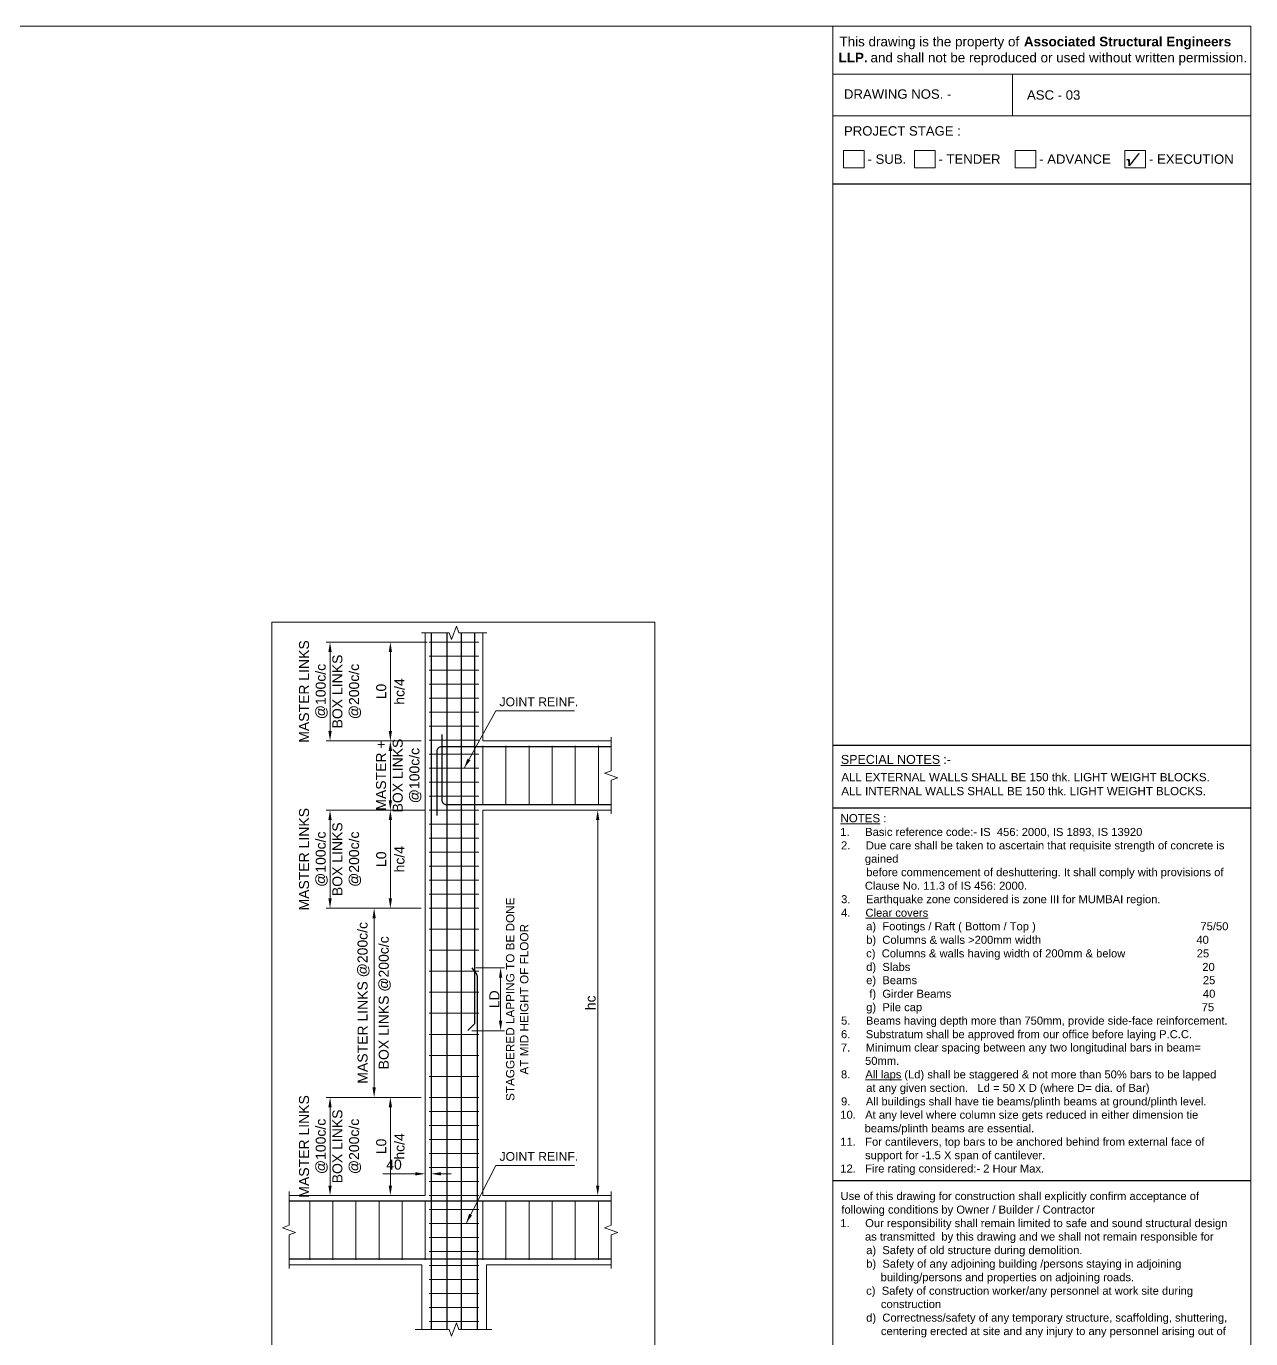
# Model space of a CAD drawing. Header units: metres. Extents: x 21100 to 202285, y -1545145 to -1477211.
# Drawn here: x 171686 to 202285, y -1518549 to -1485745 of the extents above; entities that cross this region are included whole.
import ezdxf

# ---------------------------------------------------------------- set-up
doc = ezdxf.new("R2010")
doc.units = ezdxf.units.M
doc.header["$LTSCALE"] = 15
doc.header["$MEASUREMENT"] = 0
doc.header["$PDMODE"] = 34
doc.header["$PDSIZE"] = -10
doc.linetypes.add('HIDDEN', pattern=[0.375, 0.25, -0.125])
for name, color, linetype, lineweight in [('ARCH._ASC', 8, 'HIDDEN', 0), ('BEAM SECTION_ASC', 10, 'Continuous', 9), ('COLUMN SECTION_ASC', 132, 'Continuous', 9), ('DIMENSION_ASC', 251, 'Continuous', 9), ('HATCH_ASC', 253, 'Continuous', 5), ('LEADER_ASC', 152, 'Continuous', 15), ('STEEL MAIN_ASC', 4, 'Continuous', 30), ('STIRRUPS_ASC', 22, 'Continuous', 5), ('TEXT NAMEPLATE_ASC', 7, 'Continuous', 20), ('TEXT_ASC', 7, 'Continuous', 25), ('VIEWPORT_ASC', 6, 'Continuous', 15)]:
    doc.layers.add(name, color=color, linetype=linetype, lineweight=lineweight)
doc.layers.add('BORDER_ASC', color=4, linetype='Continuous')
doc.styles.add('ASC_DIMENSION', font='swiss.ttf', dxfattribs={"height": 250})
doc.styles.add('MtXpl_Swis721_BT', font='swissb.ttf')
doc.styles.add('MtXpl_Symbol', font='')
doc.styles.add('STANDERD ASC', font='swiss.ttf', dxfattribs={"height": 250})
doc.styles.get('MtXpl_Symbol').set_extended_font_data('Symbol', bold=True)
doc.dimstyles.new('ASC_100mm', dxfattribs={"dimtxt": 250, "dimasz": 250, "dimexe": 50, "dimexo": 50, "dimgap": 100, "dimtad": 1, "dimdec": 0, "dimzin": 0, "dimdsep": 46, "dimtxsty": 'ASC_DIMENSION', "dimcen": 0, "dimclrd": 256, "dimclre": 256, "dimclrt": 7, "dimadec": 0, "dimazin": 0, "dimtfac": 1, "dimtdec": 0, "dimtofl": 0, "dimtmove": 0, "dimatfit": 2, "dimfxl": 1, "dimtolj": 1, "dimtzin": 0, "dimlwd": -1, "dimlwe": -1, "dimarcsym": 1})

# ---------------------------------------------------------------- blocks, each defined once
blk = doc.blocks.new('*D283')
at = {"layer": 'Defpoints', "color": 0, "transparency": 16777216}
for p in [(181656, -1514426), (181656, -1514571), (181801, -1514571)]:
    blk.add_point(p, dxfattribs=at)
at = {"layer": 'DIMENSION_ASC', "transparency": 16777216}
for p, q in [((181406, -1514426), (180595, -1514426)), ((181656, -1514471), (181656, -1514326)), ((181801, -1514471), (181801, -1514326)), ((182051, -1514426), (182301, -1514426))]:
    blk.add_line(p, q, dxfattribs=at)
for points in [[(181406, -1514385), (181406, -1514468), (181656, -1514426)], [(182051, -1514385), (182051, -1514468), (181801, -1514426)]]:
    blk.add_solid(points, dxfattribs=at)
at = {"layer": 'DIMENSION_ASC', "color": 7, "transparency": 16777216, "insert": (180875, -1514198), "char_height": 250, "attachment_point": 5, "style": 'STANDERD ASC'}
blk.add_mtext('\\A1;40', dxfattribs=at)
blk = doc.blocks.new('*D284')
at = {"layer": 'Defpoints', "color": 0, "transparency": 16777216}
for p in [(183096, -1505337), (185966, -1505337), (183096, -1514969)]:
    blk.add_point(p, dxfattribs=at)
at = {"layer": 'DIMENSION_ASC', "transparency": 16777216}
for p, q in [((183196, -1505337), (186066, -1505337)), ((185966, -1514719), (185966, -1505587)), ((183196, -1514969), (186066, -1514969))]:
    blk.add_line(p, q, dxfattribs=at)
for points in [[(185924, -1505587), (186007, -1505587), (185966, -1505337)], [(185924, -1514719), (186007, -1514719), (185966, -1514969)]]:
    blk.add_solid(points, dxfattribs=at)
at = {"layer": 'DIMENSION_ASC', "color": 7, "transparency": 16777216, "insert": (185788, -1510153), "char_height": 250, "attachment_point": 5, "rotation": 90, "style": 'STANDERD ASC'}
blk.add_mtext('\\A1;hc', dxfattribs=at)
blk = doc.blocks.new('*D285')
at = {"layer": 'Defpoints', "color": 0, "transparency": 16777216}
for p in [(182817, -1509278), (182717, -1510849), (183539, -1510849)]:
    blk.add_point(p, dxfattribs=at)
at = {"layer": 'DIMENSION_ASC', "transparency": 16777216}
for p, q in [((182917, -1509278), (183639, -1509278)), ((183539, -1509528), (183539, -1510599)), ((182817, -1510849), (183639, -1510849))]:
    blk.add_line(p, q, dxfattribs=at)
for points in [[(183498, -1509528), (183581, -1509528), (183539, -1509278)], [(183498, -1510599), (183581, -1510599), (183539, -1510849)]]:
    blk.add_solid(points, dxfattribs=at)
at = {"layer": 'DIMENSION_ASC', "color": 7, "transparency": 16777216, "insert": (183539, -1510064), "char_height": 250, "attachment_point": 5, "rotation": 90, "style": 'STANDERD ASC'}
blk.add_mtext('\\A1;\\PLD\\P{\\H0.84x;STAGGERED LAPPING TO BE DONE\\PAT MID HEIGHT OF FLOOR}', dxfattribs=at)
blk = doc.blocks.new('*D276')
at = {"layer": 'Defpoints', "color": 0, "transparency": 16777216}
for p in [(181656, -1505337), (180785, -1507790), (181656, -1507790)]:
    blk.add_point(p, dxfattribs=at)
at = {"layer": 'DIMENSION_ASC', "transparency": 16777216}
for p, q in [((180835, -1505337), (180685, -1505337)), ((180785, -1505587), (180785, -1507540)), ((180835, -1507790), (180685, -1507790))]:
    blk.add_line(p, q, dxfattribs=at)
for points in [[(180743, -1505587), (180826, -1505587), (180785, -1505337)], [(180743, -1507540), (180826, -1507540), (180785, -1507790)]]:
    blk.add_solid(points, dxfattribs=at)
at = {"layer": 'DIMENSION_ASC', "color": 7, "transparency": 16777216, "char_height": 250, "attachment_point": 5, "rotation": 90, "style": 'STANDERD ASC'}
for s, insert in [('\\A1;{\\fArial|b0|i0|c0|p34;L0', (180557, -1506564)), ('\\A1;{\\fArial|b0|i0|c0|p34;hc/4}}', (181014, -1506564))]:
    blk.add_mtext(s, dxfattribs=dict(at, insert=insert))
blk = doc.blocks.new('*D277')
at = {"layer": 'Defpoints', "color": 0, "transparency": 16777216}
for p in [(181656, -1507790), (180379, -1512516), (181656, -1512516)]:
    blk.add_point(p, dxfattribs=at)
at = {"layer": 'DIMENSION_ASC', "transparency": 16777216}
for p, q in [((181556, -1507790), (180279, -1507790)), ((180379, -1508040), (180379, -1512266)), ((181556, -1512516), (180279, -1512516))]:
    blk.add_line(p, q, dxfattribs=at)
for points in [[(180337, -1508040), (180420, -1508040), (180379, -1507790)], [(180337, -1512266), (180420, -1512266), (180379, -1512516)]]:
    blk.add_solid(points, dxfattribs=at)
at = {"layer": 'DIMENSION_ASC', "color": 7, "transparency": 16777216, "char_height": 250, "attachment_point": 5, "rotation": 90, "style": 'STANDERD ASC'}
for s, insert in [('\\A1;MASTER LINKS {\\fArial|b0|i0|c0|p34;@200c/c', (180114, -1510153)), ('\\A1;BOX LINKS {\\fArial|b0|i0|c0|p34;@200c/}c}', (180644, -1510153))]:
    blk.add_mtext(s, dxfattribs=dict(at, insert=insert))
blk = doc.blocks.new('*D278')
at = {"layer": 'Defpoints', "color": 0, "transparency": 16777216}
for p in [(181656, -1505337), (179277, -1507790), (181656, -1507790)]:
    blk.add_point(p, dxfattribs=at)
at = {"layer": 'DIMENSION_ASC', "transparency": 16777216}
for p, q in [((181556, -1505337), (179177, -1505337)), ((179277, -1505587), (179277, -1507540)), ((181556, -1507790), (179177, -1507790))]:
    blk.add_line(p, q, dxfattribs=at)
for points in [[(179235, -1505587), (179318, -1505587), (179277, -1505337)], [(179235, -1507540), (179318, -1507540), (179277, -1507790)]]:
    blk.add_solid(points, dxfattribs=at)
at = {"layer": 'DIMENSION_ASC', "color": 7, "transparency": 16777216, "insert": (179277, -1506564), "char_height": 250, "attachment_point": 5, "rotation": 90, "style": 'STANDERD ASC'}
blk.add_mtext('\\A1;MASTER LINKS\\P{\\fArial|b0|i0|c0|p34;@100c/c\\PBOX LINKS\\P{\\fArial|b0|i0|c0|p34;@200c/}c}', dxfattribs=at)
blk = doc.blocks.new('*D279')
at = {"layer": 'Defpoints', "color": 0, "transparency": 16777216}
for p in [(180785, -1512516), (181656, -1512516), (181656, -1514969)]:
    blk.add_point(p, dxfattribs=at)
at = {"layer": 'DIMENSION_ASC', "transparency": 16777216}
for p, q in [((180835, -1512516), (180685, -1512516)), ((180785, -1514719), (180785, -1512766)), ((180835, -1514969), (180685, -1514969))]:
    blk.add_line(p, q, dxfattribs=at)
for points in [[(180743, -1512766), (180826, -1512766), (180785, -1512516)], [(180743, -1514719), (180826, -1514719), (180785, -1514969)]]:
    blk.add_solid(points, dxfattribs=at)
at = {"layer": 'DIMENSION_ASC', "color": 7, "transparency": 16777216, "char_height": 250, "attachment_point": 5, "rotation": 90, "style": 'STANDERD ASC'}
for s, insert in [('\\A1;{\\fArial|b0|i0|c0|p34;L0', (180557, -1513742)), ('\\A1;{\\fArial|b0|i0|c0|p34;hc/4}}', (181014, -1513742))]:
    blk.add_mtext(s, dxfattribs=dict(at, insert=insert))
blk = doc.blocks.new('*D280')
at = {"layer": 'Defpoints', "color": 0, "transparency": 16777216}
for p in [(180785, -1501138), (181801, -1501138), (181656, -1503606)]:
    blk.add_point(p, dxfattribs=at)
at = {"layer": 'DIMENSION_ASC', "transparency": 16777216}
for p, q in [((181701, -1501138), (180685, -1501138)), ((180785, -1503356), (180785, -1501388)), ((181556, -1503606), (180685, -1503606))]:
    blk.add_line(p, q, dxfattribs=at)
for points in [[(180743, -1501388), (180826, -1501388), (180785, -1501138)], [(180743, -1503356), (180826, -1503356), (180785, -1503606)]]:
    blk.add_solid(points, dxfattribs=at)
at = {"layer": 'DIMENSION_ASC', "color": 7, "transparency": 16777216, "char_height": 250, "attachment_point": 5, "rotation": 90, "style": 'STANDERD ASC'}
for s, insert in [('\\A1;{\\fArial|b0|i0|c0|p34;hc/4}}', (181014, -1502372)), ('\\A1;{\\fArial|b0|i0|c0|p34;L0', (180557, -1502372))]:
    blk.add_mtext(s, dxfattribs=dict(at, insert=insert))
blk = doc.blocks.new('*D281')
at = {"layer": 'Defpoints', "color": 0, "transparency": 16777216}
for p in [(179277, -1512516), (181656, -1512516), (181656, -1514969)]:
    blk.add_point(p, dxfattribs=at)
at = {"layer": 'DIMENSION_ASC', "transparency": 16777216}
for p, q in [((181556, -1512516), (179177, -1512516)), ((179277, -1514719), (179277, -1512766)), ((181556, -1514969), (179177, -1514969))]:
    blk.add_line(p, q, dxfattribs=at)
for points in [[(179235, -1512766), (179318, -1512766), (179277, -1512516)], [(179235, -1514719), (179318, -1514719), (179277, -1514969)]]:
    blk.add_solid(points, dxfattribs=at)
at = {"layer": 'DIMENSION_ASC', "color": 7, "transparency": 16777216, "insert": (179277, -1513742), "char_height": 250, "attachment_point": 5, "rotation": 90, "style": 'STANDERD ASC'}
blk.add_mtext('\\A1;MASTER LINKS\\P{\\fArial|b0|i0|c0|p34;@100c/c\\PBOX LINKS\\P{\\fArial|b0|i0|c0|p34;@200c/}c}', dxfattribs=at)
blk = doc.blocks.new('*D282')
at = {"layer": 'Defpoints', "color": 0, "transparency": 16777216}
for p in [(179277, -1501138), (181801, -1501138), (181656, -1503606)]:
    blk.add_point(p, dxfattribs=at)
at = {"layer": 'DIMENSION_ASC', "transparency": 16777216}
for p, q in [((181701, -1501138), (179177, -1501138)), ((179277, -1503356), (179277, -1501388)), ((181556, -1503606), (179177, -1503606))]:
    blk.add_line(p, q, dxfattribs=at)
for points in [[(179235, -1501388), (179318, -1501388), (179277, -1501138)], [(179235, -1503356), (179318, -1503356), (179277, -1503606)]]:
    blk.add_solid(points, dxfattribs=at)
at = {"layer": 'DIMENSION_ASC', "color": 7, "transparency": 16777216, "insert": (179277, -1502372), "char_height": 250, "attachment_point": 5, "rotation": 90, "style": 'STANDERD ASC'}
blk.add_mtext('\\A1;MASTER LINKS\\P{\\fArial|b0|i0|c0|p34;@100c/c\\PBOX LINKS\\P{\\fArial|b0|i0|c0|p34;@200c/}c}', dxfattribs=at)
blk = doc.blocks.new('*D288')
at = {"layer": 'Defpoints', "color": 0, "transparency": 16777216}
for p in [(180785, -1503606), (181656, -1503606), (181758, -1505339)]:
    blk.add_point(p, dxfattribs=at)
at = {"layer": 'DIMENSION_ASC', "transparency": 16777216}
for p, q in [((181556, -1503606), (180685, -1503606)), ((180785, -1505089), (180785, -1503856)), ((181658, -1505339), (180685, -1505339))]:
    blk.add_line(p, q, dxfattribs=at)
for points in [[(180743, -1503856), (180826, -1503856), (180785, -1503606)], [(180743, -1505089), (180826, -1505089), (180785, -1505339)]]:
    blk.add_solid(points, dxfattribs=at)
at = {"layer": 'DIMENSION_ASC', "color": 7, "transparency": 16777216, "insert": (180785, -1504473), "char_height": 250, "attachment_point": 5, "rotation": 90, "style": 'STANDERD ASC'}
blk.add_mtext('\\A1;\\PMASTER + \\PBOX LINKS\\P{\\fArial|b0|i0|c0|p34;@100c/c}', dxfattribs=at)

msp = doc.modelspace()

# ---------------------------------------------------------------- linework, layer by layer
at = {"layer": 'ARCH._ASC', "linetype": 'Continuous'}
msp.add_lwpolyline([(187392.4, -1500635.9), (177821.8, -1500635.9), (177821.8, -1533920.9), (187392.4, -1533920.9)], close=True, dxfattribs=at)
at = {"layer": 'BEAM SECTION_ASC'}
for p, q in [((183096.3, -1503606.1), (186303.2, -1503606.1)), ((183096.3, -1505337.4), (186303.2, -1505337.4)), ((181655.7, -1514968.8), (178252.6, -1514968.8)), ((183096.3, -1514968.8), (186303.2, -1514968.8)), ((181568.2, -1516700), (178252.6, -1516700)), ((183183.8, -1516700), (186303.2, -1516700))]:
    msp.add_line(p, q, dxfattribs=at)
at = {"layer": 'BORDER_ASC', "color": 251, "lineweight": 5}
for p, q in [((202284.6, -1486945), (191841.6, -1486945)), ((196333.5, -1487983.1), (196333.5, -1486945)), ((202284.6, -1487983.1), (191841.6, -1487983.1)), ((192107.2, -1488847.1), (192624.8, -1488847.1)), ((192107.2, -1489286.2), (192107.2, -1488847.1)), ((192624.8, -1488847.1), (192624.8, -1489286.2)), ((193879.7, -1488847.1), (194397.4, -1488847.1)), ((193879.7, -1489286.2), (193879.7, -1488847.1)), ((194397.4, -1488847.1), (194397.4, -1489286.2)), ((196395.3, -1488847.1), (196913, -1488847.1)), ((196395.3, -1489286.2), (196395.3, -1488847.1)), ((196913, -1488847.1), (196913, -1489286.2)), ((199139.1, -1488847.1), (199656.8, -1488847.1)), ((199139.1, -1489286.2), (199139.1, -1488847.1)), ((199656.8, -1488847.1), (199656.8, -1489286.2)), ((192624.8, -1489286.2), (192107.2, -1489286.2)), ((194397.4, -1489286.2), (193879.7, -1489286.2)), ((196913, -1489286.2), (196395.3, -1489286.2)), ((199656.8, -1489286.2), (199139.1, -1489286.2))]:
    msp.add_line(p, q, dxfattribs=at)
at = {"layer": 'BORDER_ASC', "color": 4, "lineweight": -3}
for p, q in [((191841.6, -1489685.5), (202284.6, -1489685.5)), ((191841.6, -1503711.7), (202284.6, -1503711.7)), ((191841.6, -1505281.9), (202284.6, -1505281.9)), ((191841.6, -1514591.5), (202284.6, -1514591.5))]:
    msp.add_line(p, q, dxfattribs=at)
at = {"layer": 'COLUMN SECTION_ASC'}
for p, q in [((181655.7, -1500908.2), (181655.7, -1514968.8)), ((183096.3, -1500908.2), (183096.3, -1503606.1)), ((183096.3, -1505337.4), (183096.3, -1514968.8)), ((181568.2, -1516700), (181568.2, -1518316.9)), ((183183.8, -1516700), (183183.8, -1518316.9))]:
    msp.add_line(p, q, dxfattribs=at)
at = {"layer": 'HATCH_ASC'}
for points in [[(181559.6, -1500908.2), (182255.8, -1500908.2), (182315.9, -1501073.3), (182436.1, -1500743), (182496.2, -1500908.2), (183192.5, -1500908.2)], [(186303.2, -1503510), (186303.2, -1504351.5), (186138, -1504411.6), (186468.3, -1504531.9), (186303.2, -1504592), (186303.2, -1505433.5)], [(178252.6, -1514872.6), (178252.6, -1515714.1), (178087.4, -1515774.3), (178417.7, -1515894.5), (178252.6, -1515954.6), (178252.6, -1516796.2)], [(186303.2, -1514872.6), (186303.2, -1515714.1), (186138, -1515774.3), (186468.3, -1515894.5), (186303.2, -1515954.6), (186303.2, -1516796.2)], [(181400.2, -1518316.9), (182255.8, -1518316.9), (182315.9, -1518482.1), (182436.1, -1518151.8), (182496.2, -1518316.9), (183321.8, -1518316.9)]]:
    msp.add_lwpolyline(points, dxfattribs=at)
at = {"layer": 'STEEL MAIN_ASC'}
for p, q in [((182195.7, -1500908.2), (182195.7, -1518316.9, 0)), ((182556.3, -1500908.2), (182556.3, -1518316.9, 0)), ((186303.2, -1515109), (178252.6, -1515109)), ((186303.2, -1516559.7), (178252.6, -1516559.7))]:
    msp.add_line(p, q, dxfattribs=at)
msp.add_lwpolyline([(181801, -1500908.2), (181801, -1518316.9)], dxfattribs=at)
for points in [[(182716.8, -1510848.7), (182874, -1510698.8, 0.2050624), (182898.5, -1510641.5), (182898.5, -1500908.2)], [(181953.6, -1505474.6), (181953.6, -1503865.1, -0.4142136), (182072.3, -1503746.4), (186303.2, -1503746.4)], [(182068.6, -1503446.1), (182068.6, -1505078.4, 0.4142136), (182187.3, -1505197.1), (186303.2, -1505197.1)], [(182817.1, -1509278.5), (182935.1, -1509435.7, -0.1623906), (182951, -1509483.2), (182951, -1518316.9)]]:
    msp.add_lwpolyline(points, format="xyb", dxfattribs=at)
at = {"layer": 'STIRRUPS_ASC'}
for p, q in [((181758.1, -1501138.2), (182994, -1501138.2)), ((181758.1, -1501488.3), (182994, -1501488.3)), ((181758.1, -1501838.4), (182994, -1501838.4)), ((181758.1, -1501838.4), (182994, -1501838.4)), ((181758.1, -1502188.5), (182994, -1502188.5)), ((181758.1, -1502538.6), (182994, -1502538.6)), ((181758.1, -1502888.7), (182994, -1502888.7)), ((181758.1, -1503238.8), (182994, -1503238.8)), ((181758.1, -1503588.8), (182994, -1503588.8)), ((183096.3, -1505214.8), (183096.3, -1503728.7, 1.6)), ((183673.4, -1505214.8), (183673.4, -1503728.7, 1.6)), ((184250.4, -1505214.8), (184250.4, -1503728.7, 1.6)), ((184827.5, -1505214.8), (184827.5, -1503728.7, 1.6)), ((185404.6, -1505214.8), (185404.6, -1503728.7, 1.6)), ((185981.7, -1505214.8), (185981.7, -1503728.7, 1.6)), ((181758.1, -1503938.9), (182994, -1503938.9)), ((181758.1, -1504289), (182994, -1504289)), ((181758.1, -1504639.1), (182994, -1504639.1)), ((181758.1, -1504989.2), (182994, -1504989.2)), ((181758.1, -1505339.3), (182994, -1505339.3)), ((181758.1, -1505689.4), (182994, -1505689.4)), ((181758.1, -1506039.5), (182994, -1506039.5)), ((181758.1, -1506389.6), (182994, -1506389.6)), ((181758.1, -1506739.7), (182994, -1506739.7)), ((181758.1, -1507089.8), (182994, -1507089.8)), ((181758.1, -1507439.9), (182994, -1507439.9)), ((181758.1, -1507789.9), (182994, -1507789.9)), ((181758.1, -1508315.1), (182994, -1508315.1)), ((181758.1, -1508840.2), (182994, -1508840.2)), ((181758.1, -1509365.4), (182994, -1509365.4)), ((181758.1, -1509890.5), (182994, -1509890.5)), ((181758.1, -1510415.6), (182994, -1510415.6)), ((181758.1, -1510940.8), (182994, -1510940.8)), ((181758.1, -1511465.9), (182994, -1511465.9)), ((181758.1, -1511991), (182994, -1511991)), ((181758.1, -1512516.2), (182994, -1512516.2)), ((181758.1, -1512866.3), (182994, -1512866.3)), ((181758.1, -1513216.4), (182994, -1513216.4)), ((181758.1, -1513566.5), (182994, -1513566.5)), ((181758.1, -1513916.5), (182994, -1513916.5)), ((181758.1, -1514266.6), (182994, -1514266.6)), ((181758.1, -1514616.7), (182994, -1514616.7)), ((178770.4, -1516577.4), (178770.4, -1515091.3, 1.6)), ((179347.4, -1516577.4), (179347.4, -1515091.3, 1.6)), ((179924.5, -1516577.4), (179924.5, -1515091.3, 1.6)), ((180501.6, -1516577.4), (180501.6, -1515091.3, 1.6)), ((181078.7, -1516577.4), (181078.7, -1515091.3, 1.6)), ((181655.7, -1516577.4), (181655.7, -1515091.3, 1.6)), ((181758.1, -1514966.8), (182994, -1514966.8)), ((183096.3, -1516577.4), (183096.3, -1515091.3, 1.6)), ((183673.4, -1516577.4), (183673.4, -1515091.3, 1.6)), ((184250.4, -1516577.4), (184250.4, -1515091.3, 1.6)), ((184827.5, -1516577.4), (184827.5, -1515091.3, 1.6)), ((185404.6, -1516577.4), (185404.6, -1515091.3, 1.6)), ((185981.7, -1516577.4), (185981.7, -1515091.3, 1.6)), ((181758.1, -1515316.9), (182994, -1515316.9)), ((181758.1, -1515667), (182994, -1515667)), ((181758.1, -1516017.1), (182994, -1516017.1)), ((181758.1, -1516367.2), (182994, -1516367.2)), ((181758.1, -1516717.3), (182994, -1516717.3)), ((181758.1, -1517067.4), (182994, -1517067.4)), ((181758.1, -1517417.5), (182994, -1517417.5)), ((181758.1, -1517767.5), (182994, -1517767.5)), ((181758.1, -1518117.6), (182994, -1518117.6))]:
    msp.add_line(p, q, dxfattribs=at)
at = {"layer": 'VIEWPORT_ASC'}
for p, q in [((118184.6, -1485744.5), (202284.6, -1485744.5)), ((191841.6, -1485744.5), (202284.6, -1485744.5)), ((191841.6, -1545144.5), (191841.6, -1485744.5)), ((202284.6, -1485744.5), (202284.6, -1545144.5)), ((202284.6, -1485744.5), (202284.6, -1545144.5))]:
    msp.add_line(p, q, dxfattribs=at)

# ---------------------------------------------------------------- texts
at = {"layer": 'TEXT NAMEPLATE_ASC'}
for s, height, style, p in [('This drawing is the property of ', 240, 'STANDERD ASC', (192006.9, -1486247.4)), ('Associated Structural Engineers', 240, 'MtXpl_Swis721_BT', (196616.1, -1486247.4)), ('LLP.', 240, 'MtXpl_Swis721_BT', (191985.1, -1486647.4)), (' and shall not be reproduced or used without written permission.', 240, 'STANDERD ASC', (192689.6, -1486647.4)), ('DRAWING NOS. -', 235.294, 'STANDERD ASC', (192119.6, -1487556.8)), ('ASC - 03', 235.29, 'STANDERD ASC', (196693.1, -1487580.4)), ('PROJECT STAGE :', 235.294, 'STANDERD ASC', (192119.6, -1488478.1)), ('- SUB.', 235.29, 'STANDERD ASC', (192708.6, -1489183.1)), ('- TENDER', 235.29, 'STANDERD ASC', (194481.1, -1489183.1)), ('- ADVANCE', 235.29, 'STANDERD ASC', (196996.7, -1489183.1)), ('%%USPECIAL NOTES', 223.538, 'STANDERD ASC', (192040.8, -1504180.7)), ('  :-', 223.54, 'STANDERD ASC', (194428.1, -1504180.7)), ('ALL EXTERNAL WALLS SHALL BE 150 thk. LIGHT WEIGHT BLOCKS.', 205.891, 'STANDERD ASC', (192054.4, -1504614.3)), ('ALL INTERNAL WALLS SHALL BE 150 thk. LIGHT WEIGHT BLOCKS.', 205.891, 'STANDERD ASC', (192054.4, -1504963.5)), ('Use of this drawing for construction shall explicitly confirm acceptance of', 200, 'STANDERD ASC', (192034.1, -1515082.2)), ('following conditions by Owner / Builder / Contractor', 200, 'STANDERD ASC', (192054.4, -1515420.7)), ('1.     Our responsibility shall remain limited to safe and sound structural design', 200, 'STANDERD ASC', (192028.2, -1515759.2)), ('as transmitted  by this drawing and we shall not remain responsible for', 200, 'STANDERD ASC', (192644.6, -1516095.5)), ('        a)  Safety of old structure during demolition.', 200, 'STANDERD ASC', (192054.4, -1516434)), ('        b)  Safety of any adjoining building /persons staying in adjoining', 200, 'STANDERD ASC', (192054.4, -1516772.5)), ('building/persons and properties on adjoining roads.', 200, 'STANDERD ASC', (193035.3, -1517111)), ('        c)  Safety of construction worker/any personnel at work site during', 200, 'STANDERD ASC', (192054.4, -1517449.5)), ('construction', 200, 'STANDERD ASC', (193043.3, -1517782.8)), ('        d)  Correctness/safety of any temporary structure, scaffolding, shuttering,', 200, 'STANDERD ASC', (192054.4, -1518121.3)), ('centering erected at site and any injury to any personnel arising out of', 200, 'STANDERD ASC', (193043.3, -1518457.6))]:
    msp.add_text(s, height=height, dxfattribs=dict(at, style=style)).set_placement(p)
at = {"layer": 'TEXT NAMEPLATE_ASC', "color": 1, "style": 'MtXpl_Symbol', "oblique": 21, "width": 1.4}
msp.add_text('Ö', height=267.1, dxfattribs=at).set_placement((199120.1, -1489231.8))
at = {"layer": 'TEXT NAMEPLATE_ASC', "color": 1, "style": 'STANDERD ASC'}
msp.add_text('- EXECUTION', height=235.294, dxfattribs=at).set_placement((199740.5, -1489183.1))
at = {"layer": 'TEXT NAMEPLATE_ASC', "linetype": 'Continuous', "style": 'STANDERD ASC'}
for s, height, p in [('%%UNOTES', 205.88, (192033.2, -1505641.2)), (' :', 205.88, (193019.1, -1505641.2)), ('1.     Basic reference code:- IS  456: 2000, IS 1893, IS 13920', 199.998, (192028.2, -1505981.7)), ('2.     Due care shall be taken to ascertain that requisite strength of concrete is', 199.998, (192045.9, -1506318)), ('gained', 200, (192642.7, -1506651.3)), ('        before commencement of deshuttering. It shall comply with provisions of', 199.998, (192054.4, -1506987.7)), ('Clause No. 11.3 of IS 456: 2000.', 199.998, (192641.7, -1507326.2)), ('3.     Earthquake zone considered is zone III for MUMBAI region.', 199.998, (192048, -1507662.5)), ('4.     ', 200, (192047.5, -1508001)), ('%%UClear covers', 199.998, (192657.1, -1508001)), ('        a)  Footings / Raft ( Bottom / Top )                                                     75/50', 199.998, (192054.4, -1508339.5)), ('        b)  Columns & walls >200mm width                                                  40', 199.998, (192054.4, -1508678.2)), ('        c)  Columns & walls having width of 200mm & below                       25', 199.998, (192054.4, -1509017)), ('        d)  Slabs                                                                                              20', 199.998, (192054.4, -1509355.5)), ('        e)  Beams                                                                                            25', 199.998, (192054.4, -1509686.9)), ('         f)  Girder Beams                                                                                 40', 199.998, (192054.4, -1510025.4)), ('        g)  Pile cap                                                                                          75', 199.998, (192054.4, -1510361.7)), ('5.     Beams having depth more than 750mm, provide side-face reinforcement.', 199.998, (192047, -1510698)), ('6.     Substratum shall be approved from our office before laying P.C.C.', 199.998, (192045.2, -1511036.5)), ('7.     Minimum clear spacing between any two longitudinal bars in beam=', 199.998, (192043.3, -1511369.8)), ('50mm.', 200, (192647, -1511703.2)), ('8.     ', 200, (192044.6, -1512041.9)), ('%%UAll laps', 199.998, (192654.3, -1512041.9)), (' (Ld) shall be staggered & not more than 50%%% bars to be lapped', 199.998, (193550.4, -1512041.9)), ('        at any given section.   Ld = 50 X D (where D= dia. of Bar)', 199.998, (192054.4, -1512378.3)), ('9.     All buildings shall have tie beams/plinth beams at ground/plinth level.', 199.998, (192046.4, -1512716.7)), ('10.   At any level where column size gets reduced in either dimension tie', 199.998, (192028.2, -1513050.1)), ('beams/plinth beams are essential.', 199.998, (192635.3, -1513388.6)), ('11.   For cantilevers, top bars to be anchored behind from external face of', 199.998, (192028.2, -1513724.9)), ('support for -1.5 X span of cantilever.', 199.998, (192645.7, -1514061.2)), ('12.   Fire rating considered:- 2 Hour Max.', 199.998, (192028.2, -1514394.5))]:
    msp.add_text(s, height=height, dxfattribs=at).set_placement(p)
at = {"layer": 'TEXT_ASC', "char_height": 218.807, "width": 2601.185, "attachment_point": 1, "style": 'STANDERD ASC'}
for insert in [(183510.6, -1502520), (183510.6, -1513882.6)]:
    msp.add_mtext('JOINT REINF.', dxfattribs=dict(at, insert=insert))

# ---------------------------------------------------------------- dimensions: what is measured, and where the dimension line sits
at = {"layer": 'DIMENSION_ASC'}
for base, p1, p2, angle, text, override, picture, middle in [((179276.7, -1501138.2), (181655.7, -1503606.1), (181801, -1501138.2), 270, 'MASTER LINKS\\P{\\fArial|b0|i0|c0|p34;@100c/c\\XBOX LINKS\\P{\\fArial|b0|i0|c0|p34;@200c/}c}', {"dimexe": 100, "dimexo": 100, "dimtxsty": 'STANDERD ASC', "dimfxlon": 0, "dimarcsym": 1}, '*D282', (179276.7, -1502372.2)), ((180784.6, -1503606.1), (181758.1, -1505339.3), (181655.7, -1503606.1), 90, '\\PMASTER + \\PBOX LINKS\\X{\\fArial|b0|i0|c0|p34;@100c/c}', {"dimexe": 100, "dimexo": 100, "dimtxsty": 'STANDERD ASC', "dimfxlon": 0, "dimarcsym": 1}, '*D288', (180784.6, -1504472.7)), ((179276.7, -1507789.9), (181655.7, -1505337.4), (181655.7, -1507789.9), 90, 'MASTER LINKS\\P{\\fArial|b0|i0|c0|p34;@100c/c\\XBOX LINKS\\P{\\fArial|b0|i0|c0|p34;@200c/}c}', {"dimexe": 100, "dimexo": 100, "dimtxsty": 'STANDERD ASC', "dimfxl": 50, "dimfxlon": 0, "dimarcsym": 1}, '*D278', (179276.7, -1506563.7)), ((183539.2, -1510848.7), (182817.1, -1509278.5), (182716.8, -1510848.7), 90, '\\PLD\\X{\\H0.84x;STAGGERED LAPPING TO BE DONE\\PAT MID HEIGHT OF FLOOR}', {"dimexe": 100, "dimexo": 100, "dimtxsty": 'STANDERD ASC', "dimfxlon": 0, "dimarcsym": 1}, '*D285', (183539.2, -1510063.6)), ((179276.7, -1512516.2), (181655.7, -1514968.8), (181655.7, -1512516.2), 270, 'MASTER LINKS\\P{\\fArial|b0|i0|c0|p34;@100c/c\\XBOX LINKS\\P{\\fArial|b0|i0|c0|p34;@200c/}c}', {"dimexe": 100, "dimexo": 100, "dimtxsty": 'STANDERD ASC', "dimfxl": 50, "dimfxlon": 0, "dimarcsym": 1}, '*D281', (179276.7, -1513742.5)), ((181655.7, -1514426.5), (181801, -1514571.4), (181655.7, -1514571.4), 180, '40', {"dimexe": 100, "dimexo": 100, "dimtxsty": 'STANDERD ASC', "dimfxl": 50, "dimfxlon": 1, "dimarcsym": 1}, '*D283', (180875.2, -1514426.5))]:
    dim = msp.add_linear_dim(base=base, p1=p1, p2=p2, angle=angle, text=text, dimstyle='ASC_100mm', override=override, dxfattribs=at)
    dim.commit()
    dim.dimension.update_dxf_attribs({"geometry": picture, "text_midpoint": middle, "dimtype": 160})
for base, p1, p2, angle, text, override, picture, middle in [((180784.6, -1501138.2), (181655.7, -1503606.1), (181801, -1501138.2), 270, '{\\fArial|b0|i0|c0|p34;L0\\X{\\fArial|b0|i0|c0|p34;hc/4}}', {"dimexe": 100, "dimexo": 100, "dimtxsty": 'STANDERD ASC', "dimfxlon": 0, "dimarcsym": 1}, '*D280', (180784.6, -1502372.2)), ((180784.6, -1507789.9), (181655.7, -1505337.4), (181655.7, -1507789.9), 90, '{\\fArial|b0|i0|c0|p34;L0\\X{\\fArial|b0|i0|c0|p34;hc/4}}', {"dimexe": 100, "dimexo": 100, "dimtxsty": 'STANDERD ASC', "dimfxl": 50, "dimfxlon": 1, "dimarcsym": 1}, '*D276', (180784.6, -1506563.7)), ((185965.8, -1505337.4), (183096.3, -1514968.8), (183096.3, -1505337.4), 90, 'hc', {"dimexe": 100, "dimexo": 100, "dimgap": 50, "dimtxsty": 'STANDERD ASC', "dimarcsym": 1}, '*D284', (185788, -1510153.1)), ((180378.7, -1512516.2), (181655.7, -1507789.9), (181655.7, -1512516.2), 90, 'MASTER LINKS {\\fArial|b0|i0|c0|p34;@200c/c\\XBOX LINKS {\\fArial|b0|i0|c0|p34;@200c/}c}', {"dimexe": 100, "dimexo": 100, "dimtxsty": 'STANDERD ASC', "dimfxlon": 0, "dimarcsym": 1}, '*D277', (180378.7, -1510153.1)), ((180784.6, -1512516.2), (181655.7, -1514968.8), (181655.7, -1512516.2), 270, '{\\fArial|b0|i0|c0|p34;L0\\X{\\fArial|b0|i0|c0|p34;hc/4}}', {"dimexe": 100, "dimexo": 100, "dimtxsty": 'STANDERD ASC', "dimfxl": 50, "dimfxlon": 1, "dimarcsym": 1}, '*D279', (180784.6, -1513742.5))]:
    dim = msp.add_linear_dim(base=base, p1=p1, p2=p2, angle=angle, text=text, dimstyle='ASC_100mm', override=override, dxfattribs=at)
    dim.commit()
    dim.dimension.update_dxf_attribs({"geometry": picture, "text_midpoint": middle})

# ---------------------------------------------------------------- leaders
at = {"layer": 'LEADER_ASC'}
for points in [[(182625.8, -1504289, -2), (183423.8, -1502854.7, -2), (185385.4, -1502854.7, -2)], [(182674.9, -1515667, -2), (183423.8, -1514217.3, -2), (185385.4, -1514217.3, -2)]]:
    msp.add_leader(points, dimstyle='ASC_100mm', override={"dimexe": 100, "dimexo": 100, "dimtad": 0, "dimfxl": 0.1}, dxfattribs=at)

doc.saveas('drawing.dxf')
